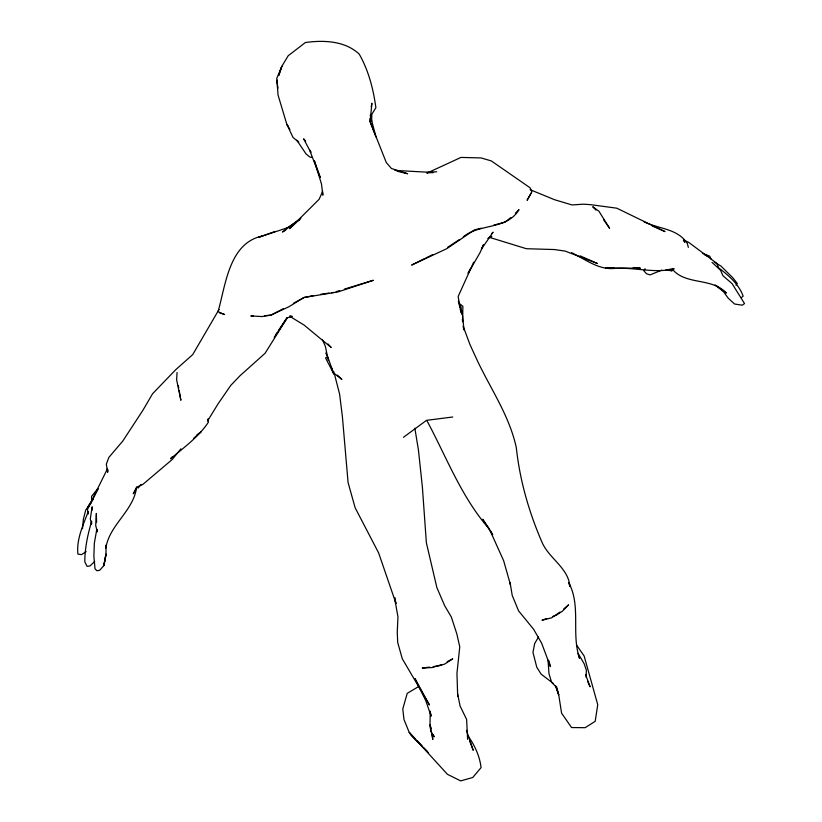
<?xml version="1.0" encoding="UTF-8"?>
<svg xmlns="http://www.w3.org/2000/svg" width="822" height="822" viewBox="0 0 822 822"><rect width="100%" height="100%" fill="white"/><g stroke="black" fill="none" stroke-linecap="round" stroke-linejoin="round"><path stroke-width="1.23" d="M92.115 510.185L92.146 506.773L90.297 518.857L91.561 524.138L91.653 522.176M430.225 711.153L430.019 724.953L430.707 730.922L434.15 736.902L433.328 734.519M370.157 118.399L370.075 121.646L375.983 136.976L370.239 115.142M371.606 121.461L371.863 114.176L375.89 107.713C373.363 89.228 368.605 70.579 359.265 54.19C345.178 40.781 323.642 39.98 305.394 42.528L288.214 55.732L281.833 66.315L276.798 78.275L278.042 95.013L286.775 124.173L289.919 129.465M586.117 677.215L586.363 670.177L584.165 663.755L578.061 653.356M177.059 372.51L176.638 379.846L180.881 400.263L179.186 390.553M82.498 528.69L83.351 519.309L85.735 510.01L91.602 501.882L91.591 496.293L97.941 488.556M92.989 499.817L93.297 497.392L107.518 468.632M371.236 106.624L371.914 103.243L370.075 121.646L386.268 162.489L391.447 168.5L407.609 173.75L397.077 171.181M108.165 470.04L107.631 472.311L106.315 464.132L108.884 457.381L122.745 441.095L142.792 410.476L152.594 393.738L175.826 369.592L192.708 354.621L219.073 309.411M208.017 419.004L207.534 420.987L218.19 403.664L230.787 385.364L240.075 375.675L265.074 353.285L287.412 317.58L274.168 337.39M180.891 448.833L172.322 459.426L142.956 484.322L136.586 487.23C133.667 510.842 109.521 524.6 105.822 548.038L106.017 545.109L105.997 554.244L103.849 565.577L99.637 570.345L96.862 570.725L95.013 568.783L93.872 556.227L94.345 543.167L96.811 529.255L97.284 531.885L95.722 525.505L96.359 513.401L96.575 522.268M91.704 521.189C87.749 534.403 84.851 547.966 84.789 561.806L87.05 566.307L89.958 565.998L94.694 561.447M278.75 75.285L281.833 66.315L278.74 75.521M665.604 269.976L671.779 270.828L672.355 269.205C685.825 285.481 711.883 277.302 726.329 293.053L716.188 285.655M88.252 511.613C83.114 525.176 76.312 539.294 77.915 554.12L81.542 554.614L86.176 551.593M483.398 245.059L479.956 252.796L468.057 273.397L470.256 268.866M473.678 262.156L458.173 296.454L460.875 312.699M483.398 244.843L481.435 249.087L493.097 232.184L491.494 233.818M136.586 487.23L133.287 493.827L137.007 487.405M645.054 268.712L643.934 270.839L646.575 273.808L650.089 274.877L661.823 270.13M531.033 193.273L527.097 200.291L531.855 191.865L530.067 187.786L491.33 160.927L481.096 157.927L460.967 157.423L426.988 173.103M98.28 488.771L87.43 509.496L88.324 513.976M538.492 636.999L534.66 643.595L532.954 652.401L536.787 667.248L541.133 674.143L553.329 683.462M91.54 500.855L87.954 506.979L91.602 501.882M275.596 334.975L277.004 332.838M278.401 330.711L286.806 317.919L292.406 316.521L290.402 315.761M735.967 285.244L737.272 283.467L732.649 277.589L720.843 265.968L714.236 262.146M138.127 488.063L141.137 484.425M172.147 456.919L170.534 458.789C183.881 447.528 198.482 437.068 208.305 422.344L208.274 419.097M515.384 213.217L519.011 209.61C507.092 230.006 479.688 223.276 463.331 236.798M300.04 219.135L289.611 228.629L319.162 199.263L322.594 191.403L322.83 195.174L321.484 183.974L314.353 160.742L320.261 177.367M671.779 270.828L673.937 268.886L669.149 269.349M193.766 438.239L201 431.869L197.013 434.817M741.249 297.749L743.15 296.125C738.865 284.217 728.6 275.38 718.736 267.951L716.722 263.266L688.682 242.356L683.709 240.014M560.018 612.041L551.583 617.825L541.986 620.25L546.722 618.586M563.83 608.835L568.608 604.838L562.248 611.342L556.196 615.246L552.641 616.49M510.791 217.604L504.985 222.197L493.868 225.074M300.914 218.179L282.449 232.01L285.717 230.17M403.468 437.294L426.515 420.34L452.758 417.001M459.169 239.726L447.517 247.422M285.275 229.163L299.3 219.864M418.891 686.38L407.209 693.378L402.79 708.975L403.972 719.507L409.233 732.433L411.308 735.577L428.283 752.592M293.475 303.267L304.037 297.492L313.501 295.591M487.836 238.472L491.803 236.346L489.224 237.281L526.388 248.717L554.46 249.549L565.135 251.08L597.46 263.523L580.003 255.817M283.22 308.702L271.003 315.114L261.93 316.562L250.813 315.956L253.33 315.946M441.578 664.628L432.269 667.536L422.261 668.07L429.587 667.094M447.137 661.741L452.696 658.864L444.815 664.012L439.359 665.779L433.245 666.601M424.707 258.54L411.678 265.054L446.839 248.655L474.5 229.852L481.219 228.228M425.847 257.985L432.691 254.645M275.257 231.403L258.581 237.332L290.937 226.625M336.167 291.656L339.692 290.567M344.387 289.118L373.342 280.292L337.945 291.933L304.037 297.492L288.912 306.75L271.003 315.114L264.663 315.689M262.084 236.068C229.379 243.127 225.793 284.083 218.241 310.973L219.34 312.535L224.56 314.497L219.34 312.535M571.578 252.631C584.719 258.92 597.604 269.411 612.986 268.537C633.197 266.718 653.942 273.716 673.937 268.886M320.642 294.338L329.036 293.094M331.43 292.745L333.824 292.385M426.926 172.497L436.708 171.757M614.034 267.602L605.506 268.229L640.369 268.157L633.279 267.53M427.08 172.826L433.266 172.528L394.858 170.39M666.673 270.037L668.985 270.263M312.175 157.495L309.771 157.012L306.031 153.909L296.793 140.172M702.769 253.433L709.694 256.145L711.122 259.228M643.965 221.796C658.658 229.091 677.647 228.28 687.377 243.641L688.333 247.391M530.139 189.697L554.562 199.715L571.958 204.935L583.435 204.185L590.34 204.637L616.757 208.182L665.008 231.599L652.175 225.937M704.433 254.707L707.578 256.248M289.519 316.151L304.161 325.122L331.174 347.48L327.978 343.956M459.375 305.599L460.998 306.719L461.8 314.271M334.831 373.866L341.87 379.435L337.421 375.171M715.078 284.905L723.37 291.563L728.251 298.222L734.58 304.017L742.338 305.198L744.516 303.565L732.063 283.611L722.99 275.771L720.473 270.15L712.016 262.362M459.847 303.852L462.878 306.308L462.611 321.813L462.344 319.296M596.022 210.155L592.744 206.733L598.909 211.192L609.564 228.259L603.697 219.864M415.305 738.834L409.233 732.433L447.394 774.283L460.69 780.9L472.753 777.499L481.076 767.614C479.729 756.199 474.746 745.318 468.057 736.039M417.042 740.663L422.251 746.15M423.988 747.979L427.461 751.637M305.671 141.107L303.595 138.795L309.617 150.149L320.128 177.377M297.379 140.49L298.735 142.227L292.981 137.377L286.775 124.173L288.09 126.311M309.617 150.149L311.178 152.173M683.411 240.527L684.818 242.49M576.869 645.527L584.134 655.987L597.738 704.69L595.2 721.305L585.141 727.686L571.557 727.552L561.59 713.177L558.724 694.847L556.484 686.349M489.974 530.098L492.717 534.752L482.699 519.298L489.429 529.163C461.532 497.536 446.767 457.597 427.05 420.915M333.753 373.897L325.574 357.909L327.742 356.82L333.753 373.897L331.42 367.342M325.738 352.987L327.413 356.388M587.545 681.161L590.124 686.843L585.531 674.472M489.953 530.324L503.639 560.696L510.431 584.617L510.072 582.51L512.219 595.416L518.59 610.88L533.601 629.251L541.677 643.287L550.421 666.652L548.942 660.888M322.316 339.465L325.368 346.36L328.266 360.159M469.619 740.879L473.215 750.291L466.454 730.316M463.115 326.149L469.958 344.562L477.674 361.331C491.237 389.803 509.671 416.518 516.329 447.795C519.833 480.254 528.793 511.551 541.677 541.482C548.459 558.385 568.218 567.262 569.985 586.589L568.69 582.654C581.318 605.814 571.064 633.793 579.561 658.33L578.298 654.723M555.425 685.682L558.724 694.847L556.104 686.945L551.562 682.188L548.983 673.608L548.017 659.994M431.262 728.539L430.019 724.953L432.814 739.471L432.218 734.693M463.248 327.588L464.009 329.982L462.026 310.716M458.347 301.027L459.919 307.13M333.855 371.76L339.599 394.118L342.384 416.538L348.076 482.545L355.155 507.811L378.613 552.877L395.999 603.492L394.714 597.491M457.535 693.521L460.104 706.088L466.608 719.404L467.615 739.338M394.509 597.553L397.971 616.962L397.252 632.241L397.704 642.506L402.297 658.792L429.433 704.968L415.018 678.664L425.796 700.693L431.139 716.178L430.851 713.66M178.333 385.693L178.754 388.128M414.853 428.221L418.449 450.137L422.374 486.943L426.371 542.797L436.903 587.709L444.692 605.722L451.34 617.034L456.827 633.896L459.765 646.822L456.95 673.331L457.7 696.347M277.404 83.69L277.189 80.114L277.692 88.437L277.548 86.063M105.997 554.244L103.849 565.577L105.997 554.244"/></g></svg>
